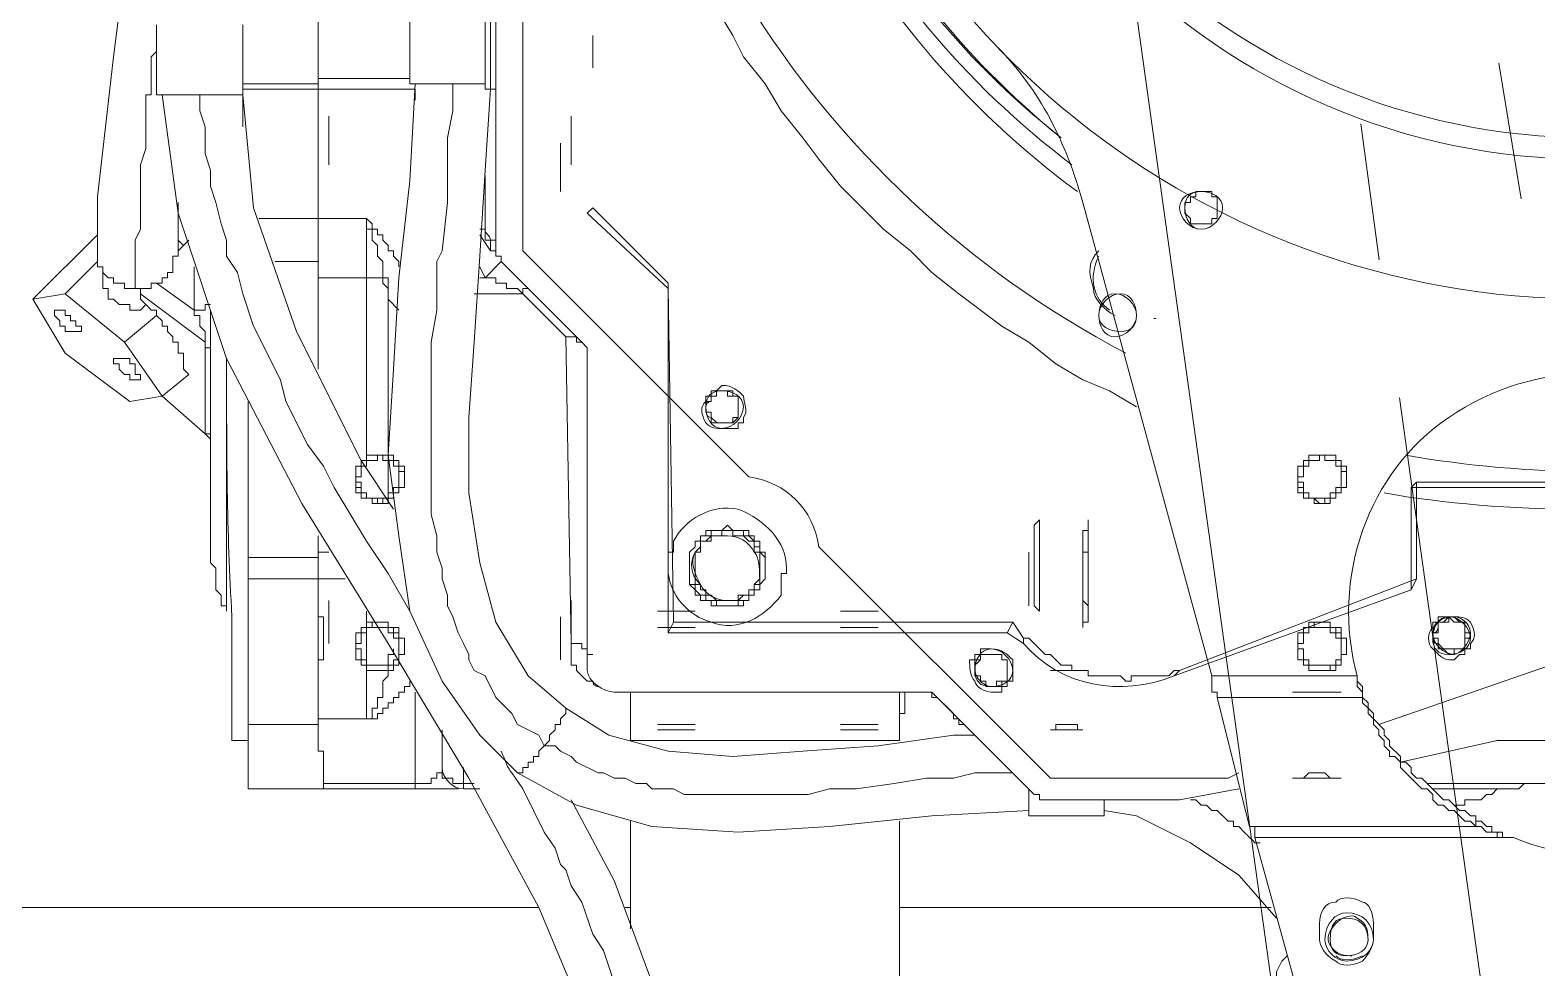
# Model space of a CAD drawing. Header units: millimetres. Extents: x 25083 to 52777, y 24772 to 45779.
# Drawn here: x 49229.5 to 49333.5, y 36065.7 to 36130.4 of the extents above; entities that cross this region are included whole.
import ezdxf

# ---------------------------------------------------------------- set-up
doc = ezdxf.new("R2010")
doc.units = ezdxf.units.MM
doc.layers.add('小车', color=7, linetype='Continuous')

# ---------------------------------------------------------------- blocks, each defined once
blk = doc.blocks.new('zw$D2F4')
at = {"color": 7, "lineweight": 5}
for points in [[(371.73, 334.97), (371.73, 235.07)], [(373.59, 234.7), (373.59, 335.34)], [(415.92, 223.93), (414.07, 225.04), (412.21, 225.79), (410.35, 226.9), (408.49, 228.39), (406.64, 229.5), (403.67, 231.73), (401.81, 233.21), (400.33, 234.7), (398.47, 236.18), (395.5, 239.16), (394.01, 241.01), (392.9, 242.5), (391.41, 244.35), (390.3, 246.21), (388.81, 248.07), (388.07, 249.55), (384.73, 255.12)], [(359.48, 246.21), (359.48, 272.21)], [(350.19, 260.32), (348.71, 259.95), (347.96, 259.21), (347.22, 258.09), (346.48, 256.61), (346.11, 254.01), (345.36, 248.07), (344.25, 238.41), (344.25, 234.33)], [(365.79, 246.21), (365.79, 251.04)], [(370.99, 245.84), (370.99, 251.04)], [(371.36, 245.84), (371.36, 251.04)], [(371.36, 245.84), (371.36, 251.04)], [(348.33, 250.3), (348.33, 248.44), (347.96, 248.07), (347.96, 245.47)], [(348.33, 250.3), (348.33, 245.47)], [(354.28, 250.3), (354.28, 245.47)], [(371.73, 249.55), (371.73, 247.33)], [(371.73, 247.33), (371.73, 249.55)], [(378.41, 249.55), (378.41, 247.7), (378.41, 247.33)], [(378.41, 247.33), (378.41, 249.18), (378.41, 249.55)], [(378.41, 249.18), (378.41, 247.7)], [(378.41, 247.7), (378.41, 249.18)], [(359.48, 246.58), (365.79, 246.58)], [(347.96, 245.47), (347.59, 245.47), (347.59, 241.75), (347.22, 240.64), (347.22, 236.18), (346.85, 235.44), (346.85, 232.1)], [(348.71, 245.47), (348.33, 245.47)], [(348.33, 245.47), (348.71, 245.47)], [(348.71, 245.47), (349.82, 237.3), (353.16, 227.27), (358.36, 217.25), (364.3, 207.59), (369.87, 198.31), (374.7, 189.39), (378.41, 180.48)], [(348.71, 245.47), (349.08, 245.47)], [(349.45, 245.47), (348.71, 245.47)], [(349.08, 245.47), (349.82, 245.47)], [(349.82, 245.47), (351.31, 245.47)], [(351.31, 245.47), (351.31, 244.35), (351.68, 243.24), (351.68, 241.38), (352.05, 240.27), (352.05, 239.16), (352.42, 238.04), (352.79, 236.56), (353.16, 235.44), (353.16, 234.33), (353.91, 233.21), (354.28, 231.73), (355.02, 229.5), (356.88, 225.79), (357.25, 224.3), (358.73, 221.33), (359.85, 219.84), (360.59, 218.36), (362.82, 214.65), (364.3, 212.42), (365.79, 209.82)], [(351.31, 245.47), (354.28, 245.47)], [(353.91, 245.47), (353.53, 245.47)], [(354.28, 246.21), (359.48, 246.21)], [(354.28, 245.84), (359.48, 245.84)], [(355.02, 237.67), (354.28, 245.47)], [(354.28, 245.1), (354.28, 245.47)], [(354.28, 245.47), (354.28, 244.73)], [(359.48, 245.84), (359.48, 246.21)], [(359.48, 245.84), (366.16, 245.84)], [(359.48, 245.84), (359.48, 236.93)], [(359.48, 244.35), (359.48, 245.84)], [(366.16, 246.21), (365.79, 239.53), (365.05, 232.84), (364.67, 226.53), (364.3, 220.59), (365.05, 215.02), (365.79, 209.82), (368.02, 204.99), (370.62, 201.28), (373.22, 198.68)], [(365.79, 246.21), (366.16, 246.21)], [(366.16, 245.1), (366.16, 245.84)], [(368.76, 246.21), (368.76, 244.35), (368.39, 242.5), (368.39, 238.04), (368.02, 234.7), (367.65, 233.96), (367.65, 230.61), (367.27, 228.39), (367.27, 216.5), (367.65, 215.02), (367.65, 213.9), (368.02, 212.79), (368.02, 212.05), (368.39, 210.93), (368.39, 210.19), (368.76, 209.45), (369.13, 208.33), (369.5, 207.59), (369.87, 206.85), (369.87, 206.48), (370.24, 205.73), (370.99, 205.36), (371.73, 203.88), (372.84, 202.76), (373.22, 202.02), (374.7, 201.28), (375.07, 200.53)], [(370.99, 245.84), (371.36, 245.84)], [(370.99, 240.27), (371.36, 245.84)], [(371.36, 245.84), (371.73, 245.84)], [(354.28, 245.1), (354.28, 244.73)], [(354.28, 244.73), (354.28, 243.24)], [(359.48, 242.87), (359.48, 244.35)], [(360.22, 240.64), (360.22, 243.98)], [(360.22, 243.98), (360.22, 240.64)], [(376.93, 240.64), (376.93, 243.24), (376.93, 243.98)], [(376.93, 243.98), (376.93, 241.38), (376.93, 240.64)], [(376.93, 241.01), (376.93, 243.61)], [(376.93, 243.61), (376.93, 241.01)], [(359.48, 241.01), (359.48, 242.87)], [(359.48, 242.13), (359.48, 238.78)], [(359.48, 238.78), (359.48, 242.13)], [(376.19, 242.13), (376.19, 239.53), (376.19, 238.78)], [(376.19, 238.78), (376.19, 241.38), (376.19, 242.13)], [(376.19, 241.75), (376.19, 239.16)], [(376.19, 239.16), (376.19, 241.75)], [(359.48, 239.9), (359.48, 241.01)], [(370.62, 234.33), (370.99, 240.27)], [(359.48, 238.04), (359.48, 239.9)], [(370.99, 236.18), (370.99, 239.9)], [(349.82, 234.33), (349.82, 238.04)], [(359.48, 236.93), (359.48, 238.04)], [(420.38, 238.78), (420.01, 238.78), (420.01, 238.41), (419.64, 238.41), (419.64, 238.04), (419.26, 238.04), (419.26, 237.3), (419.64, 236.93), (419.64, 236.56), (420.38, 236.56)], [(420.38, 236.56), (421.12, 236.56), (421.12, 236.93), (421.49, 236.93), (421.49, 237.3), (421.49, 238.41), (421.12, 238.41), (421.12, 238.78), (420.38, 238.78)], [(349.82, 236.93), (349.82, 237.3)], [(364.67, 216.87), (362.45, 220.22), (357.99, 229.13), (355.02, 237.67)], [(378.04, 237.3), (378.41, 237.67)], [(383.61, 232.1), (378.04, 237.3)], [(378.41, 237.67), (383.61, 232.47)], [(359.48, 236.93), (355.39, 236.93)], [(359.48, 236.93), (362.82, 236.93)], [(359.48, 236.56), (359.48, 236.93)], [(359.48, 235.81), (359.48, 236.56)], [(362.82, 236.93), (363.19, 236.56), (363.19, 236.18), (363.56, 236.18), (363.56, 235.81), (363.93, 235.81), (363.93, 235.44), (364.3, 235.07), (364.3, 234.7), (364.67, 234.7), (364.67, 234.33), (365.05, 233.96), (365.05, 233.58)], [(363.93, 233.58), (363.93, 233.96), (363.56, 234.33), (363.56, 235.07), (363.19, 235.44), (363.19, 236.18), (362.82, 236.18), (362.82, 236.93)], [(362.82, 232.84), (362.82, 235.44), (362.82, 236.93)], [(370.99, 236.18), (370.62, 236.18)], [(371.36, 235.07), (371.36, 235.44), (370.99, 235.44), (370.99, 236.18)], [(344.25, 235.81), (339.79, 231.36)], [(349.82, 235.44), (350.19, 235.07)], [(349.82, 234.7), (350.56, 235.44)], [(371.36, 234.7), (370.62, 235.81)], [(371.73, 235.44), (371.36, 235.44)], [(371.36, 234.7), (371.36, 235.07)], [(372.1, 233.96), (372.1, 234.33), (371.73, 234.33), (371.73, 235.07)], [(342.02, 231.73), (344.25, 233.96)], [(344.25, 234.33), (344.25, 233.58), (344.62, 233.58)], [(359.48, 233.96), (356.5, 233.96)], [(359.48, 233.96), (359.48, 232.84)], [(376.56, 203.13), (373.96, 205.36), (371.73, 209.08), (370.62, 213.16), (369.87, 217.99), (369.87, 223.19), (370.24, 228.39), (370.62, 234.33)], [(371.36, 234.7), (371.73, 234.7)], [(377.67, 228.39), (372.1, 233.96)], [(389.18, 219.1), (373.59, 234.7)], [(344.62, 233.58), (344.62, 233.21), (344.99, 232.84)], [(344.62, 232.84), (344.62, 233.21)], [(344.62, 232.84), (344.62, 232.1), (344.99, 232.1), (344.99, 231.36), (345.36, 231.36), (345.74, 230.99), (346.48, 230.99), (346.48, 230.61), (347.22, 230.61), (347.59, 230.99)], [(344.99, 232.84), (345.36, 232.84), (345.36, 232.47), (346.11, 232.47), (346.11, 232.1), (346.85, 232.1)], [(347.96, 232.1), (347.96, 232.47), (348.71, 232.47), (348.71, 232.84)], [(348.71, 232.84), (349.08, 232.84), (349.08, 233.21), (349.45, 233.21), (349.45, 233.58)], [(350.93, 230.61), (350.93, 233.58)], [(362.82, 232.84), (359.48, 232.84)], [(359.48, 232.84), (359.48, 226.53)], [(362.82, 232.84), (363.93, 232.84)], [(362.82, 232.84), (363.19, 232.84)], [(364.3, 232.84), (363.93, 232.84), (363.93, 233.58)], [(363.93, 232.84), (363.93, 232.47), (364.3, 232.1), (364.3, 231.36)], [(364.3, 231.73), (364.3, 232.84)], [(370.62, 233.58), (370.99, 232.84)], [(370.62, 232.84), (370.99, 232.84)], [(370.99, 232.84), (371.73, 232.84), (371.73, 232.47), (372.47, 232.47), (372.47, 232.1), (373.22, 232.1), (373.59, 231.73)], [(347.22, 232.1), (347.22, 231.73)], [(347.22, 232.1), (347.96, 232.1)], [(347.59, 232.1), (347.22, 232.1)], [(350.93, 230.61), (348.33, 232.47)], [(373.96, 232.1), (373.59, 232.1), (373.59, 231.73)], [(383.61, 232.47), (383.61, 232.1)], [(383.61, 232.1), (383.99, 209.08)], [(383.61, 208.33), (383.61, 232.1)], [(339.79, 231.36), (342.02, 231.73)], [(342.02, 227.64), (339.79, 231.36)], [(346.11, 228.39), (342.02, 231.73)], [(351.68, 228.39), (347.22, 231.73)], [(347.22, 231.36), (347.22, 231.73)], [(350.93, 230.61), (351.68, 230.61), (351.68, 230.99), (352.05, 230.99)], [(364.3, 231.36), (364.3, 231.73)], [(364.3, 231.36), (364.3, 217.25)], [(365.05, 230.61), (364.3, 231.36)], [(373.59, 231.73), (370.24, 231.73)], [(373.59, 231.73), (376.56, 228.76)], [(342.02, 230.61), (341.28, 230.61)], [(341.28, 230.61), (341.28, 230.24), (341.65, 229.87), (341.65, 229.5), (342.02, 229.5), (342.02, 229.13)], [(342.76, 229.13), (343.14, 229.13), (343.14, 229.5), (342.76, 229.5), (342.76, 229.87), (342.39, 229.87), (342.39, 230.24), (342.02, 230.24), (342.02, 230.61)], [(348.33, 230.24), (346.11, 228.39)], [(350.19, 226.53), (350.19, 227.64), (349.82, 227.64), (349.82, 228.39), (349.45, 228.39), (349.45, 228.76), (349.08, 229.13), (349.08, 229.5), (348.71, 229.5), (348.71, 229.87), (348.33, 230.24), (348.33, 230.61), (347.96, 230.61)], [(351.68, 228.39), (351.68, 229.13), (351.31, 229.5), (351.31, 230.24), (350.93, 230.24), (350.93, 230.61)], [(352.05, 228.39), (352.05, 230.61)], [(342.02, 229.13), (342.76, 229.13)], [(376.93, 207.59), (376.56, 228.76)], [(377.3, 228.76), (376.56, 228.76)], [(376.56, 228.76), (377.3, 228.76)], [(377.67, 228.39), (377.3, 228.39), (377.3, 228.76)], [(342.02, 227.64), (346.48, 224.3)], [(346.11, 228.39), (348.71, 224.67)], [(351.68, 222.07), (351.68, 228.39)], [(352.05, 227.64), (352.05, 228.01), (351.68, 228.01), (351.68, 228.39)], [(352.05, 227.64), (352.05, 228.39)], [(378.04, 227.27), (378.04, 228.01), (377.67, 228.39)], [(346.48, 227.27), (345.74, 227.27), (345.36, 227.27)], [(345.36, 227.27), (345.36, 226.9), (345.74, 226.9), (345.74, 226.53), (346.11, 226.16), (346.48, 226.16)], [(347.22, 225.79), (347.22, 226.16), (346.85, 226.16), (346.85, 226.9), (346.48, 226.9), (346.48, 227.27)], [(353.16, 227.27), (353.16, 210.56)], [(378.04, 205.73), (378.04, 227.27)], [(346.48, 226.16), (346.48, 225.79), (347.22, 225.79)], [(350.56, 226.16), (348.71, 224.67)], [(350.56, 226.16), (350.19, 226.53)], [(348.71, 224.67), (346.48, 224.3)], [(351.68, 222.07), (348.71, 224.67)], [(348.71, 224.67), (351.68, 222.07)], [(387.33, 225.41), (386.96, 225.04), (386.58, 225.04), (386.58, 224.67), (386.21, 224.67), (386.21, 224.3)], [(387.33, 225.04), (386.96, 225.04), (386.96, 224.67), (386.58, 224.67), (386.58, 224.3), (386.21, 224.3), (386.21, 223.56), (386.58, 223.56), (386.58, 222.82), (387.33, 222.82)], [(386.96, 224.67), (386.58, 224.67)], [(387.33, 225.04), (386.96, 225.04), (386.96, 224.67)], [(388.44, 223.93), (388.44, 224.67), (387.7, 224.67), (387.7, 225.04), (387.33, 225.04)], [(387.33, 222.82), (388.07, 222.82), (388.07, 223.19), (388.44, 223.19), (388.44, 224.67), (388.07, 224.67), (388.07, 225.04), (387.33, 225.04)], [(354.65, 224.3), (354.65, 215.39)], [(388.44, 223.19), (388.44, 223.93)], [(352.05, 222.07), (352.05, 222.82)], [(387.33, 222.44), (388.44, 222.44), (388.44, 222.82), (388.81, 222.82), (388.81, 223.19)], [(388.07, 222.82), (387.33, 222.82)], [(387.33, 222.82), (388.07, 222.82)], [(388.07, 222.82), (388.44, 223.19)], [(351.68, 222.07), (352.05, 221.7)], [(351.68, 222.07), (352.05, 222.07), (352.05, 221.7)], [(352.05, 221.7), (352.05, 222.07)], [(352.05, 221.33), (352.05, 221.7)], [(353.16, 209.82), (353.16, 210.19), (352.79, 210.19), (352.79, 210.93), (352.42, 211.3), (352.42, 212.79), (352.05, 213.16), (352.05, 221.33)], [(363.56, 220.59), (362.82, 220.59), (362.82, 220.22), (362.45, 220.22), (362.45, 219.84), (362.08, 219.84), (362.08, 218.36), (362.45, 218.36), (362.45, 217.62), (363.56, 217.62), (363.56, 217.25)], [(363.56, 220.59), (362.82, 220.59), (362.82, 220.22), (362.45, 220.22), (362.45, 219.84), (362.08, 219.84), (362.08, 217.99), (362.45, 217.99), (362.45, 217.62), (363.19, 217.62), (363.19, 217.25), (363.56, 217.25)], [(363.56, 217.62), (362.82, 217.62), (362.82, 217.99), (362.45, 217.99), (362.45, 218.36), (362.45, 218.73), (362.08, 218.73), (362.08, 219.1), (362.45, 219.1), (362.45, 219.84), (362.82, 219.84), (362.82, 220.22), (363.56, 220.22), (363.56, 220.59)], [(363.56, 217.25), (363.93, 217.25), (363.93, 217.62), (364.67, 217.62), (364.67, 217.99), (365.05, 217.99), (365.05, 218.36), (365.42, 218.36), (365.42, 219.84), (365.05, 219.84), (365.05, 220.22), (364.67, 220.22), (364.67, 220.59), (363.56, 220.59)], [(363.56, 217.25), (364.3, 217.25), (364.3, 217.62), (364.67, 217.62), (364.67, 217.99), (365.05, 217.99), (365.05, 218.36), (365.42, 218.36), (365.42, 219.47), (365.05, 219.47), (365.05, 220.22), (364.67, 220.22), (364.67, 220.59), (363.56, 220.59)], [(363.56, 220.59), (363.93, 220.59), (363.93, 220.22), (364.67, 220.22), (364.67, 219.84), (365.05, 219.84), (365.05, 219.47), (365.05, 218.36), (364.67, 218.36), (364.67, 217.99), (364.3, 217.99), (364.3, 217.62), (363.56, 217.62)], [(428.55, 220.59), (427.81, 220.59), (427.81, 220.22), (427.43, 220.22), (427.43, 219.84), (427.06, 219.84), (427.06, 218.36), (427.43, 218.36), (427.43, 217.62), (428.18, 217.62), (428.55, 217.25)], [(428.55, 220.59), (427.81, 220.59), (427.81, 220.22), (427.43, 220.22), (427.43, 219.84), (427.06, 219.84), (427.06, 217.99), (427.43, 217.99), (427.43, 217.62), (428.18, 217.62), (428.18, 217.25), (428.55, 217.25)], [(428.55, 217.62), (427.81, 217.62), (427.81, 217.99), (427.43, 217.99), (427.43, 218.36), (427.43, 218.73), (427.06, 218.73), (427.06, 219.1), (427.43, 219.1), (427.43, 219.84), (427.81, 219.84), (427.81, 220.22), (428.55, 220.22), (428.55, 220.59)], [(428.55, 217.25), (428.92, 217.25), (428.92, 217.62), (429.66, 217.62), (429.66, 217.99), (430.03, 217.99), (430.03, 218.36), (430.41, 218.36), (430.41, 219.84), (430.03, 219.84), (430.03, 220.22), (429.66, 220.22), (429.66, 220.59), (428.55, 220.59)], [(428.55, 217.25), (429.29, 217.25), (429.29, 217.62), (429.66, 217.62), (429.66, 217.99), (430.03, 217.99), (430.03, 218.36), (430.41, 218.36), (430.41, 219.47), (430.03, 219.47), (430.03, 220.22), (429.66, 220.22), (429.66, 220.59), (428.55, 220.59)], [(428.55, 220.59), (428.92, 220.59), (428.92, 220.22), (429.66, 220.22), (429.66, 219.84), (430.03, 219.84), (430.03, 219.47), (430.03, 218.36), (429.66, 218.36), (429.66, 217.99), (429.29, 217.99), (429.29, 217.62), (428.55, 217.62)], [(435.23, 218.73), (434.86, 218.36)], [(514.33, 218.36), (434.86, 218.36)], [(434.86, 218.36), (434.86, 211.3)], [(435.23, 218.73), (514.33, 218.73)], [(435.23, 212.05), (435.23, 218.73)], [(354.65, 215.39), (354.65, 213.53)], [(387.7, 210.19), (386.96, 210.19), (386.96, 210.56), (386.21, 210.56), (386.21, 210.93), (385.84, 210.93), (385.47, 211.3), (385.47, 211.67), (385.1, 211.67), (385.1, 213.9), (385.47, 214.27), (385.47, 214.65), (385.84, 214.65), (385.84, 215.02), (386.21, 215.02), (386.21, 215.39), (387.33, 215.39), (387.7, 215.76)], [(387.7, 210.19), (386.58, 210.19), (386.58, 210.56), (385.84, 210.56), (385.84, 210.93), (385.47, 210.93), (385.47, 211.3), (385.1, 211.67), (385.1, 213.9), (385.47, 214.27), (385.47, 214.65), (385.84, 214.65), (385.84, 215.02), (386.58, 215.02), (386.58, 215.39), (387.7, 215.39)], [(387.7, 215.39), (387.33, 215.39), (387.33, 215.02), (386.58, 215.02), (386.21, 214.65), (385.84, 214.65), (385.84, 214.27), (385.47, 213.9), (385.47, 211.67), (385.84, 211.67), (385.84, 211.3), (386.21, 211.3), (386.21, 210.93), (386.58, 210.93), (386.96, 210.56), (387.7, 210.56)], [(387.7, 215.76), (388.07, 215.39), (389.18, 215.39), (389.18, 215.02), (389.56, 215.02), (389.56, 214.65), (389.93, 214.65), (389.93, 214.27), (389.93, 213.9), (390.3, 213.9), (390.3, 212.05), (389.93, 211.67), (389.93, 211.3), (389.56, 211.3), (389.56, 210.93), (389.18, 210.93), (389.18, 210.56), (388.44, 210.56), (388.44, 210.19), (387.7, 210.19)], [(387.7, 215.39), (388.81, 215.39), (388.81, 215.02), (389.18, 215.02), (389.56, 214.65), (389.56, 214.27), (389.93, 214.27), (389.93, 213.9), (390.3, 213.53), (390.3, 212.05), (389.93, 211.67), (389.93, 211.3), (389.56, 211.3), (389.56, 210.93), (389.18, 210.93), (389.18, 210.56), (388.81, 210.56), (388.81, 210.19), (387.7, 210.19)], [(387.7, 210.56), (388.44, 210.56), (388.44, 210.93), (389.18, 210.93), (389.18, 211.3), (389.56, 211.3), (389.56, 211.67), (389.93, 212.05), (389.93, 213.9), (389.56, 213.9), (389.56, 214.65), (389.18, 214.65), (388.81, 215.02), (388.07, 215.02), (388.07, 215.39), (387.7, 215.39)], [(409.24, 216.13), (408.87, 215.76), (408.87, 210.19), (409.24, 209.82)], [(408.87, 210.19), (408.87, 215.76)], [(408.87, 215.76), (408.87, 210.19)], [(409.24, 209.82), (409.24, 216.13)], [(412.21, 210.93), (412.21, 215.39), (412.58, 215.39), (412.58, 213.53)], [(412.21, 210.93), (412.21, 215.39), (412.21, 213.53)], [(412.58, 209.82), (412.58, 216.13)], [(412.58, 210.19), (412.58, 215.76)], [(412.58, 215.76), (412.58, 209.82)], [(412.58, 215.76), (412.58, 209.82)], [(359.48, 215.02), (359.48, 213.9)], [(383.99, 214.65), (383.99, 213.9), (383.61, 213.9), (383.61, 212.79)], [(387.7, 215.02), (386.58, 215.02), (386.58, 214.65), (385.84, 214.65), (385.84, 214.27), (385.84, 213.9), (385.47, 213.9)], [(409.98, 198.31), (394.01, 214.27)], [(408.87, 213.53), (408.87, 214.27), (408.87, 213.9), (408.87, 210.93)], [(412.58, 211.3), (412.58, 214.65)], [(412.58, 214.65), (412.58, 211.3)], [(354.65, 213.53), (359.48, 213.53)], [(354.65, 213.53), (354.65, 212.05)], [(359.48, 213.9), (360.22, 213.9)], [(408.49, 213.16), (408.49, 213.9), (408.49, 213.53), (408.49, 210.93)], [(408.49, 210.93), (408.49, 210.19), (408.49, 210.56), (408.49, 213.16)], [(408.87, 210.93), (408.87, 210.19), (408.87, 210.56), (408.87, 213.53)], [(412.58, 212.79), (412.58, 213.9), (412.21, 213.9), (412.21, 211.3)], [(412.21, 213.53), (412.21, 213.16)], [(412.58, 213.16), (412.58, 209.08), (412.21, 209.08), (412.21, 210.93)], [(412.21, 213.16), (412.21, 208.7), (412.21, 210.93)], [(412.58, 213.53), (412.58, 213.16)], [(354.65, 212.05), (359.48, 212.05)], [(354.65, 212.05), (354.65, 202.02)], [(359.48, 212.05), (361.33, 212.05)], [(359.48, 212.05), (359.48, 202.39)], [(391.41, 210.93), (391.41, 212.42), (391.78, 212.42), (391.78, 212.79)], [(412.21, 211.3), (412.21, 210.56), (412.58, 210.19), (412.58, 212.79)], [(418.89, 205.73), (435.23, 212.05)], [(435.23, 212.05), (434.86, 211.3)], [(389.93, 211.67), (389.56, 211.67), (389.56, 211.3), (389.18, 211.3), (389.18, 210.93), (388.44, 210.93), (388.44, 210.56), (387.7, 210.56)], [(387.7, 210.56), (388.44, 210.56), (388.81, 210.93), (389.18, 210.93), (389.18, 211.3), (389.56, 211.3), (389.56, 211.67), (389.93, 211.67)], [(434.86, 211.3), (418.52, 205.36)], [(353.16, 210.56), (353.16, 209.82)], [(360.22, 207.59), (360.22, 210.56)], [(360.22, 210.56), (360.22, 207.59)], [(376.93, 207.59), (376.93, 210.56)], [(376.93, 210.56), (376.93, 207.59)], [(376.93, 207.59), (376.93, 210.19)], [(376.93, 210.19), (376.93, 207.59)], [(353.53, 209.45), (353.53, 209.08)], [(353.53, 209.08), (353.53, 200.91)], [(359.48, 209.45), (359.48, 206.48), (359.85, 206.48)], [(359.85, 206.48), (359.85, 209.45), (359.48, 209.45)], [(363.56, 209.08), (362.82, 209.08), (362.82, 208.7), (362.45, 208.7), (362.45, 208.33), (362.08, 208.33), (362.08, 206.48), (362.45, 206.48), (362.45, 206.1), (362.82, 206.1), (362.82, 205.73), (363.56, 205.73)], [(363.56, 209.08), (363.19, 209.08), (363.19, 208.7), (362.45, 208.7), (362.45, 208.33), (362.08, 208.33), (362.08, 206.48), (362.45, 206.48), (362.45, 206.1), (362.82, 206.1), (362.82, 205.73), (363.56, 205.73)], [(363.56, 205.73), (364.3, 205.73), (364.3, 206.1), (365.05, 206.1), (365.05, 206.48), (365.05, 206.85), (365.42, 206.85), (365.42, 207.96), (365.05, 207.96), (365.05, 208.7), (364.3, 208.7), (364.3, 209.08), (363.56, 209.08)], [(363.56, 205.73), (364.67, 205.73), (364.67, 206.1), (365.05, 206.1), (365.05, 206.48), (365.05, 206.85), (365.42, 206.85), (365.42, 207.96), (365.05, 207.96), (365.05, 208.33), (364.67, 208.33), (364.67, 208.7), (364.3, 208.7), (364.3, 209.08), (363.56, 209.08)], [(376.19, 209.45), (376.19, 206.48)], [(376.19, 206.48), (376.19, 209.45)], [(376.19, 209.08), (376.19, 206.85)], [(376.19, 206.85), (376.19, 209.08)], [(385.47, 209.82), (382.87, 209.82)], [(382.87, 209.82), (385.47, 209.82)], [(382.87, 209.82), (383.99, 209.82), (385.1, 209.82)], [(385.1, 209.82), (384.36, 209.82), (383.99, 209.82), (382.87, 209.82)], [(385.47, 209.82), (382.87, 209.82)], [(382.87, 209.82), (385.47, 209.82)], [(382.87, 209.82), (383.99, 209.82), (385.1, 209.82)], [(385.1, 209.82), (384.36, 209.82), (382.87, 209.82)], [(383.99, 209.08), (383.61, 208.33)], [(383.99, 209.08), (407.38, 209.08)], [(398.1, 209.82), (395.5, 209.82)], [(395.5, 209.82), (398.1, 209.82)], [(398.1, 209.82), (395.5, 209.82)], [(395.5, 209.82), (398.1, 209.82)], [(395.5, 209.82), (396.61, 209.82), (397.73, 209.82)], [(397.73, 209.82), (396.98, 209.82), (395.5, 209.82)], [(395.87, 209.82), (396.61, 209.82), (398.1, 209.82)], [(398.1, 209.82), (396.98, 209.82), (395.87, 209.82)], [(407.38, 209.08), (407.01, 208.33)], [(407.38, 209.08), (408.12, 207.96)], [(428.55, 209.08), (427.81, 209.08), (427.81, 208.7), (427.43, 208.7), (427.43, 208.33), (427.06, 208.33), (427.06, 206.48), (427.43, 206.48), (427.43, 206.1), (427.81, 206.1), (427.81, 205.73), (428.55, 205.73)], [(428.55, 209.08), (428.18, 209.08), (428.18, 208.7), (427.43, 208.7), (427.43, 208.33), (427.06, 208.33), (427.06, 206.48), (427.43, 206.48), (427.43, 206.1), (427.81, 206.1), (427.81, 205.73), (428.55, 205.73)], [(428.55, 205.73), (429.29, 205.73), (429.29, 206.1), (430.03, 206.1), (430.03, 206.48), (430.03, 206.85), (430.41, 206.85), (430.41, 207.96), (430.03, 207.96), (430.03, 208.7), (429.29, 208.7), (429.29, 209.08), (428.55, 209.08)], [(428.55, 205.73), (429.66, 205.73), (429.66, 206.1), (430.03, 206.1), (430.03, 206.48), (430.03, 206.85), (430.41, 206.85), (430.41, 207.96), (430.03, 207.96), (430.03, 208.33), (429.66, 208.33), (429.66, 208.7), (429.29, 208.7), (429.29, 209.08), (428.55, 209.08)], [(453.06, 209.08), (432.63, 202.02)], [(437.46, 209.45), (436.72, 209.45), (436.72, 209.08), (436.35, 209.08), (436.35, 208.7)], [(437.83, 209.45), (437.46, 209.45), (437.09, 209.08), (436.72, 209.08), (436.72, 208.7), (436.72, 208.33), (436.35, 208.33), (436.35, 207.96), (436.72, 207.96), (436.72, 207.22), (437.83, 207.22)], [(437.09, 209.08), (436.72, 209.08), (436.72, 208.7)], [(437.46, 209.45), (437.46, 209.08), (437.09, 209.08)], [(438.57, 208.33), (438.57, 209.08), (437.83, 209.08), (437.46, 209.45)], [(437.83, 207.22), (438.57, 207.22), (438.57, 207.59), (438.57, 207.96), (438.95, 207.96), (438.95, 208.33), (438.57, 208.33), (438.57, 209.08), (438.2, 209.08), (437.83, 209.45)], [(363.56, 206.1), (362.82, 206.1), (362.82, 206.48), (362.45, 206.48), (362.45, 206.85), (362.45, 207.22), (362.08, 207.22), (362.08, 207.59), (362.45, 207.59), (362.45, 208.33), (362.82, 208.33), (362.82, 208.7), (363.56, 208.7)], [(363.56, 208.7), (364.3, 208.7), (364.3, 208.33), (364.67, 208.33), (364.67, 207.96), (365.05, 207.96), (365.05, 206.48), (364.67, 206.48), (364.67, 206.1), (363.56, 206.1)], [(382.87, 208.7), (383.61, 208.7), (385.47, 208.7)], [(385.47, 208.7), (384.73, 208.7), (384.36, 208.7), (382.87, 208.7)], [(382.87, 208.7), (385.47, 208.7)], [(385.47, 208.7), (382.87, 208.7)], [(382.87, 208.7), (383.61, 208.7), (383.99, 208.7), (385.47, 208.7)], [(385.47, 208.7), (384.73, 208.7), (384.36, 208.7), (382.87, 208.7)], [(382.87, 208.7), (385.47, 208.7)], [(385.47, 208.7), (382.87, 208.7)], [(407.01, 208.33), (383.61, 208.33)], [(395.5, 208.7), (396.24, 208.7), (398.1, 208.7)], [(398.1, 208.7), (397.35, 208.7), (396.98, 208.7), (395.5, 208.7)], [(395.5, 208.7), (398.1, 208.7)], [(398.1, 208.7), (395.5, 208.7)], [(395.5, 208.7), (396.24, 208.7), (396.61, 208.7), (398.1, 208.7)], [(398.1, 208.7), (397.35, 208.7), (395.5, 208.7)], [(395.5, 208.7), (398.1, 208.7)], [(398.1, 208.7), (395.5, 208.7)], [(408.12, 207.59), (407.01, 208.33)], [(408.12, 207.59), (408.12, 207.96)], [(408.12, 207.96), (408.49, 207.96), (409.61, 206.85), (409.98, 206.85), (410.72, 206.1), (411.47, 206.1), (411.47, 205.73), (412.58, 205.73), (412.58, 205.36), (414.81, 205.36), (415.18, 204.99), (415.55, 204.99), (415.55, 205.36), (418.15, 205.36), (418.52, 205.73), (418.89, 205.73)], [(428.55, 206.1), (427.81, 206.1), (427.81, 206.48), (427.43, 206.48), (427.43, 206.85), (427.43, 207.22), (427.06, 207.22), (427.06, 207.59), (427.43, 207.59), (427.43, 208.33), (427.81, 208.33), (427.81, 208.7), (428.55, 208.7)], [(428.55, 208.7), (429.29, 208.7), (429.29, 208.33), (429.66, 208.33), (429.66, 207.96), (430.03, 207.96), (430.03, 206.48), (429.66, 206.48), (429.66, 206.1), (428.55, 206.1)], [(438.57, 207.59), (438.57, 208.33)], [(364.67, 207.22), (364.67, 206.85), (364.3, 206.85), (364.3, 206.1)], [(376.93, 207.59), (377.67, 207.59), (377.67, 207.22), (378.04, 207.22), (378.04, 206.85), (378.41, 206.85)], [(376.93, 207.59), (376.93, 206.1), (377.3, 206.1), (377.3, 205.73), (377.67, 205.36)], [(405.9, 207.22), (405.15, 207.22), (405.15, 206.85), (404.78, 206.85), (404.78, 206.48), (404.41, 206.48)], [(405.9, 206.85), (405.15, 206.85), (405.15, 206.48), (404.78, 206.48), (404.78, 205.36), (405.15, 205.36), (405.15, 204.99), (405.52, 204.99), (405.52, 204.62), (405.9, 204.62)], [(405.52, 206.85), (405.15, 206.85), (405.15, 206.48)], [(405.9, 206.85), (405.52, 206.85)], [(407.01, 206.1), (407.01, 206.48), (406.64, 206.48), (406.64, 206.85), (406.27, 206.85), (405.9, 206.85)], [(405.9, 204.62), (406.27, 204.62), (406.27, 204.99), (407.01, 204.99), (407.01, 205.36), (407.01, 206.48), (406.64, 206.48), (406.64, 206.85), (405.9, 206.85)], [(437.46, 206.48), (437.83, 206.48), (438.2, 206.85), (438.57, 206.85), (438.57, 207.22), (438.95, 207.22), (438.95, 207.59)], [(437.46, 206.85), (437.83, 206.85), (437.83, 207.22), (438.2, 207.22)], [(438.2, 207.22), (437.83, 207.22)], [(438.2, 207.22), (438.57, 207.22), (438.57, 207.59)], [(362.82, 202.39), (363.19, 202.39), (363.19, 203.13), (363.56, 203.13), (363.56, 203.88), (363.93, 203.88), (363.93, 204.62), (363.93, 204.99), (364.3, 205.36), (364.3, 206.1)], [(407.01, 205.36), (407.01, 206.1)], [(365.79, 204.99), (365.79, 204.62), (365.42, 204.62), (365.42, 204.25), (365.05, 204.25), (365.05, 203.88), (364.67, 203.88), (364.67, 203.5), (364.3, 203.5), (364.3, 203.13), (363.93, 203.13), (363.93, 202.76), (363.56, 202.76), (363.56, 202.39), (362.82, 202.39)], [(377.67, 205.36), (378.04, 204.99), (378.41, 204.99)], [(406.64, 204.99), (406.27, 204.99), (406.27, 204.62), (405.9, 204.62)], [(405.9, 204.25), (406.64, 204.25), (406.64, 204.62), (407.01, 204.62), (407.01, 204.99), (407.38, 204.99)], [(406.64, 204.62), (406.64, 204.99), (407.01, 204.99), (407.01, 205.36)], [(409.98, 205.73), (411.09, 205.73), (412.21, 205.73)], [(412.21, 205.73), (411.09, 205.73), (409.98, 205.73)], [(410.35, 205.73), (411.84, 205.73)], [(411.84, 205.73), (410.35, 205.73)], [(418.89, 205.73), (418.52, 205.36)], [(431.15, 205.36), (431.15, 204.99), (431.52, 204.62), (431.52, 204.25)], [(401.44, 204.25), (379.9, 204.25)], [(381.01, 204.25), (381.01, 200.91)], [(399.58, 200.91), (399.58, 204.25)], [(399.95, 202.76), (399.95, 204.25)], [(402.55, 203.5), (402.18, 203.88), (401.81, 203.88), (401.81, 204.25), (401.44, 204.25)], [(401.81, 204.25), (403.3, 202.76)], [(405.9, 204.62), (406.64, 204.62)], [(426.69, 204.25), (427.81, 204.25), (428.18, 204.25), (430.03, 204.25)], [(430.03, 204.25), (428.92, 204.25), (426.69, 204.25)], [(427.06, 204.25), (429.66, 204.25)], [(429.66, 204.25), (427.06, 204.25)], [(431.52, 203.88), (431.52, 204.25)], [(431.52, 204.25), (431.52, 203.88), (431.89, 203.5), (431.89, 203.13), (432.26, 202.76), (432.26, 202.39), (433, 201.65), (433, 201.28), (433.38, 200.91), (433.38, 200.53), (434.12, 199.79), (434.12, 199.42), (434.49, 199.42), (434.86, 199.05), (434.86, 198.68), (435.23, 198.31), (435.6, 198.31), (437.09, 196.82), (437.46, 196.82), (438.2, 196.08), (438.57, 196.08), (438.95, 195.71), (439.32, 195.71)], [(376.56, 203.13), (376.56, 202.76), (376.19, 202.39), (376.19, 202.02), (375.82, 202.02), (375.82, 201.65), (375.44, 201.28), (375.44, 200.91), (375.07, 200.53)], [(404.78, 201.28), (403.3, 201.28), (398.1, 200.53), (392.9, 200.16), (388.07, 199.79), (383.61, 200.16), (379.53, 201.28), (376.56, 203.13)], [(399.58, 202.76), (399.95, 202.76)], [(408.87, 197.19), (402.55, 203.5)], [(403.3, 202.76), (403.3, 202.39), (403.67, 202.39), (403.67, 202.02), (404.04, 202.02)], [(354.65, 202.02), (359.48, 202.02)], [(359.48, 202.39), (362.82, 202.39)], [(359.48, 202.39), (359.48, 202.02)], [(359.48, 202.02), (359.48, 200.91)], [(359.48, 201.28), (359.48, 202.02)], [(368.02, 201.65), (368.02, 199.05)], [(382.87, 202.02), (385.47, 202.02)], [(385.47, 202.02), (382.87, 202.02)], [(382.87, 202.02), (385.47, 202.02)], [(385.47, 202.02), (382.87, 202.02)], [(382.87, 201.65), (385.47, 201.65)], [(385.47, 201.65), (382.87, 201.65)], [(385.1, 201.65), (383.99, 201.65), (382.87, 201.65)], [(382.87, 201.65), (383.99, 201.65), (385.1, 201.65)], [(382.87, 201.65), (385.47, 201.65)], [(385.47, 201.65), (382.87, 201.65)], [(385.1, 201.65), (384.36, 201.65), (383.99, 201.65), (382.87, 201.65)], [(382.87, 201.65), (383.99, 201.65), (384.36, 201.65), (385.1, 201.65)], [(395.5, 202.02), (398.1, 202.02)], [(398.1, 202.02), (395.5, 202.02)], [(395.5, 202.02), (398.1, 202.02)], [(398.1, 202.02), (395.5, 202.02)], [(395.5, 201.65), (398.1, 201.65)], [(398.1, 201.65), (395.5, 201.65)], [(395.5, 201.65), (398.1, 201.65)], [(398.1, 201.65), (395.5, 201.65)], [(397.73, 201.65), (396.98, 201.65), (396.61, 201.65), (395.5, 201.65)], [(395.5, 201.65), (396.61, 201.65), (396.98, 201.65), (397.73, 201.65)], [(398.1, 201.65), (396.98, 201.65), (396.61, 201.65), (395.87, 201.65)], [(395.87, 201.65), (396.61, 201.65), (396.98, 201.65), (398.1, 201.65)], [(412.21, 201.65), (411.84, 201.65), (411.84, 202.02), (410.35, 202.02), (410.35, 201.65), (409.98, 201.65)], [(409.98, 201.65), (412.21, 201.65)], [(354.65, 200.91), (353.53, 200.91)], [(359.48, 200.53), (359.48, 201.28)], [(359.48, 200.91), (359.48, 200.53)], [(399.58, 200.91), (381.01, 200.91)], [(440.8, 200.91), (434.12, 199.42)], [(444.52, 200.91), (440.8, 200.91)], [(359.48, 200.53), (359.48, 200.16), (359.85, 200.16), (359.85, 198.68)], [(359.85, 199.79), (359.85, 200.16), (359.48, 200.16), (359.48, 200.53)], [(359.85, 199.05), (359.85, 199.79)], [(375.07, 200.53), (374.7, 200.16), (374.7, 199.79), (374.33, 199.79), (374.33, 199.42), (373.96, 199.42), (373.96, 199.05), (373.59, 199.05), (373.59, 198.68), (373.22, 198.68)], [(407.38, 198.68), (404.78, 198.68), (403.3, 198.31), (401.44, 198.31), (399.21, 197.93), (396.61, 197.56), (394.75, 197.56), (393.27, 197.19), (384.73, 197.19), (383.99, 197.56), (382.5, 197.56), (382.13, 197.93), (381.39, 197.93), (380.64, 198.31), (379.9, 198.31), (379.16, 198.68), (378.79, 198.68), (377.3, 199.42), (376.93, 199.79), (376.19, 200.16), (375.82, 200.53), (375.07, 200.53)], [(359.85, 198.31), (359.85, 199.05)], [(359.85, 198.68), (359.85, 197.93)], [(367.65, 198.68), (367.65, 198.31), (367.27, 198.31)], [(368.02, 199.05), (368.02, 198.68), (367.65, 198.68)], [(368.02, 199.05), (368.02, 198.31), (368.76, 198.31), (368.76, 197.93), (369.5, 197.93)], [(369.5, 199.05), (369.5, 197.93)], [(372.84, 198.68), (373.59, 197.56), (375.07, 194.59), (375.82, 193.48), (376.19, 192.36), (376.56, 191.99), (376.93, 190.88), (377.67, 189.76), (378.41, 187.54), (379.16, 186.42), (380.27, 183.08), (380.64, 182.34), (380.64, 181.22), (381.39, 179), (381.39, 178.25), (381.76, 177.14), (381.76, 176.4), (382.13, 175.28), (382.13, 173.42), (382.5, 172.68)], [(373.22, 198.68), (377.3, 196.45), (382.5, 194.96), (388.44, 194.59), (394.75, 194.96), (401.81, 195.71), (408.49, 196.08)], [(422.98, 198.68), (422.24, 198.31)], [(430.03, 198.31), (429.29, 198.31), (428.92, 198.68), (427.81, 198.68), (427.43, 198.31), (426.69, 198.31)], [(359.85, 197.56), (354.65, 197.56)], [(359.85, 197.56), (354.65, 197.56)], [(359.85, 197.93), (366.16, 197.93)], [(359.85, 197.56), (359.85, 197.93)], [(359.85, 197.93), (359.85, 197.56)], [(366.16, 197.56), (359.85, 197.56)], [(367.27, 198.31), (367.27, 197.93), (366.16, 197.93)], [(366.16, 197.56), (366.16, 197.93)], [(366.16, 197.56), (366.53, 197.56)], [(366.53, 197.56), (367.27, 197.56)], [(367.27, 197.56), (368.39, 197.56)], [(368.39, 197.56), (369.13, 197.56)], [(369.5, 197.93), (370.24, 197.93)], [(369.5, 197.93), (369.5, 197.56)], [(370.62, 197.56), (369.5, 197.56)], [(422.24, 198.31), (409.98, 198.31)], [(422.98, 197.56), (418.89, 196.82)], [(426.69, 198.31), (430.03, 198.31)], [(435.98, 197.93), (444.15, 197.93)], [(436.35, 197.56), (441.17, 197.56)], [(441.55, 197.56), (436.35, 197.56)], [(444.52, 197.93), (442.66, 197.93), (442.29, 197.56), (440.8, 197.56), (440.43, 197.19), (440.06, 197.19), (439.69, 196.82), (438.57, 196.82), (438.57, 196.45), (437.83, 196.45)], [(385.1, 172.68), (383.61, 181.22), (379.9, 191.25), (376.93, 196.82)], [(408.49, 196.82), (408.49, 196.08)], [(409.98, 196.82), (409.24, 196.82), (409.24, 197.19), (408.87, 197.19)], [(418.89, 196.82), (409.98, 196.82)], [(423.35, 194.59), (422.98, 194.96), (422.61, 194.96), (422.61, 195.33), (422.24, 195.33), (421.49, 196.08), (421.12, 196.08), (420.75, 196.45), (420.38, 196.45), (420.01, 196.82), (419.64, 196.82)], [(408.49, 196.08), (408.49, 195.71)], [(408.49, 195.71), (413.69, 195.71)], [(413.69, 196.08), (415.92, 195.71), (419.64, 193.85), (422.98, 191.62), (425.58, 188.65)], [(413.69, 196.08), (413.69, 195.71)], [(413.69, 195.71), (413.69, 196.08)], [(439.32, 194.96), (439.32, 195.71)], [(439.32, 195.71), (439.32, 195.33), (439.69, 195.33), (440.06, 194.96), (440.43, 194.96), (440.43, 194.59), (441.17, 194.59), (441.17, 194.22), (441.92, 194.22)], [(381.01, 195.33), (381.01, 187.91)], [(399.58, 195.33), (399.58, 179.37)], [(374.7, 189.39), (319.74, 189.39)], [(381.01, 189.39), (380.64, 189.39)], [(425.21, 189.39), (399.58, 189.39)], [(426.32, 186.05), (425.95, 185.68), (425.58, 184.94), (425.58, 184.57), (425.21, 183.82), (424.83, 183.45), (424.46, 182.71), (424.09, 182.34), (424.09, 181.59), (423.72, 181.22), (423.35, 180.48), (422.98, 180.11), (422.98, 179.37), (422.61, 179), (422.24, 178.25), (422.24, 177.51), (421.86, 177.14), (421.86, 176.4), (421.49, 175.65), (421.49, 175.28), (421.12, 174.54), (421.12, 173.42), (420.75, 173.05)]]:
    blk.add_lwpolyline(points, dxfattribs=at)
at = {"color": 7, "lineweight": 0}
for points in [[(421.12, 205.36), (412.21, 238.04)], [(421.12, 205.36), (431.15, 205.36)], [(421.12, 205.36), (421.12, 204.25), (421.49, 204.25), (421.49, 203.88)], [(431.15, 205.36), (431.15, 204.62), (431.52, 204.25), (431.52, 203.88)], [(421.49, 203.88), (431.52, 203.88)], [(421.49, 203.88), (423.72, 194.96)], [(431.52, 203.88), (431.52, 203.5), (431.89, 203.13), (431.89, 202.76), (432.26, 202.39), (432.26, 202.02), (432.63, 201.65), (432.63, 201.28), (433, 200.91), (433, 200.53), (433.38, 200.16), (433.38, 199.79), (433.75, 199.79), (434.12, 199.42), (434.12, 199.05), (435.6, 197.56), (435.98, 197.56), (436.35, 197.19), (436.35, 196.82), (436.72, 196.45), (437.09, 196.45), (437.46, 196.08), (437.83, 196.08), (438.57, 195.33), (438.95, 195.33), (439.32, 194.96)], [(423.72, 194.96), (439.32, 194.96)], [(423.72, 194.96), (424.09, 194.96), (424.09, 194.22)], [(439.32, 194.96), (439.69, 194.96), (440.06, 194.59), (440.8, 194.59), (440.8, 194.22), (441.92, 194.22)], [(424.09, 194.22), (441.92, 194.22)], [(424.09, 194.22), (427.06, 183.45)], [(428.55, 188.28), (428.55, 187.16)], [(432.26, 187.16), (432.26, 188.28)]]:
    blk.add_lwpolyline(points, dxfattribs=at)
at = {"color": 7, "lineweight": 5}
for points in [[(447.12, 334.59), (421.49, 334.59), (400.7, 313.8), (400.7, 287.8), (400.7, 262.18), (421.49, 241.01), (447.12, 241.01), (473.11, 241.01), (493.91, 262.18), (493.91, 287.8), (493.91, 313.8), (473.11, 334.59), (447.12, 334.59)], [(447.12, 333.48), (422.24, 333.48), (401.81, 313.06), (401.81, 287.8), (401.81, 262.92), (422.24, 242.5), (447.12, 242.5), (472.37, 242.5), (492.79, 262.92), (492.79, 287.8), (492.79, 313.06), (472.37, 333.48), (447.12, 333.48)], [(420.38, 238.78), (419.64, 238.78), (418.89, 238.41), (418.89, 237.67), (418.89, 236.93), (419.64, 236.18), (420.38, 236.18), (421.12, 236.18), (421.86, 236.93), (421.86, 237.67), (421.86, 238.41), (421.12, 238.78), (420.38, 238.78)], [(420.38, 238.78), (419.64, 238.78), (419.26, 238.41), (419.26, 237.67), (419.26, 236.93), (419.64, 236.18), (420.38, 236.18), (421.12, 236.18), (421.86, 236.93), (421.86, 237.67), (421.86, 238.41), (421.12, 238.78), (420.38, 238.78)], [(414.44, 231.73), (413.69, 231.73), (413.32, 230.99), (413.32, 230.24), (413.32, 229.5), (413.69, 228.76), (414.44, 228.76), (415.18, 228.76), (415.92, 229.5), (415.92, 230.24), (415.92, 230.99), (415.18, 231.73), (414.44, 231.73)], [(414.81, 231.73), (414.07, 231.73), (413.32, 230.99), (413.32, 230.24), (413.32, 229.5), (414.07, 229.13), (414.81, 229.13), (415.55, 229.13), (415.92, 229.5), (415.92, 230.24), (415.92, 230.99), (415.55, 231.73), (414.81, 231.73)], [(387.33, 225.04), (386.58, 225.04), (386.21, 224.67), (386.21, 223.93), (386.21, 223.19), (386.58, 222.44), (387.33, 222.44), (388.07, 222.44), (388.81, 223.19), (388.81, 223.93), (388.81, 224.67), (388.07, 225.04), (387.33, 225.04)], [(387.33, 225.04), (386.58, 225.04), (386.21, 224.67), (386.21, 223.93), (386.21, 223.19), (386.58, 222.44), (387.33, 222.44), (388.07, 222.44), (388.81, 223.19), (388.81, 223.93), (388.81, 224.67), (388.07, 225.04), (387.33, 225.04)], [(437.83, 209.45), (437.09, 209.45), (436.35, 209.08), (436.35, 208.33), (436.35, 207.59), (437.09, 206.85), (437.83, 206.85), (438.2, 206.85), (438.95, 207.59), (438.95, 208.33), (438.95, 209.08), (438.2, 209.45), (437.83, 209.45)], [(437.46, 209.45), (436.72, 209.45), (436.35, 208.7), (436.35, 207.96), (436.35, 207.22), (436.72, 206.85), (437.46, 206.85), (438.2, 206.85), (438.95, 207.22), (438.95, 207.96), (438.95, 208.7), (438.2, 209.45), (437.46, 209.45)], [(405.9, 207.22), (405.15, 207.22), (404.78, 206.48), (404.78, 205.73), (404.78, 204.99), (405.15, 204.62), (405.9, 204.62), (406.64, 204.62), (407.38, 204.99), (407.38, 205.73), (407.38, 206.48), (406.64, 207.22), (405.9, 207.22)], [(405.9, 207.22), (405.15, 207.22), (404.78, 206.48), (404.78, 205.73), (404.78, 204.99), (405.15, 204.62), (405.9, 204.62), (406.64, 204.62), (407.38, 204.99), (407.38, 205.73), (407.38, 206.48), (406.64, 207.22), (405.9, 207.22)], [(430.41, 189.02), (429.66, 189.02), (428.92, 188.28), (428.92, 187.16), (428.92, 186.42), (429.66, 185.68), (430.41, 185.68), (431.52, 185.68), (432.26, 186.42), (432.26, 187.16), (432.26, 188.28), (431.52, 189.02), (430.41, 189.02)], [(430.41, 189.02), (429.66, 189.02), (428.92, 188.28), (428.92, 187.16), (428.92, 186.42), (429.66, 185.68), (430.41, 185.68), (431.52, 185.68), (432.26, 186.42), (432.26, 187.16), (432.26, 188.28), (431.52, 189.02), (430.41, 189.02)], [(430.41, 188.65), (429.66, 188.65), (429.29, 188.28), (429.29, 187.16), (429.29, 186.42), (429.66, 186.05), (430.41, 186.05), (431.15, 186.05), (431.89, 186.42), (431.89, 187.16), (431.89, 188.28), (431.15, 188.65), (430.41, 188.65)]]:
    blk.add_open_spline(points, degree=3, knots=[0, 0, 0, 0, 1, 1, 1, 2, 2, 2, 3, 3, 3, 4, 4, 4, 4], dxfattribs=at)
for points in [[(387.7, 288.17), (387.7, 269.61), (396.61, 251.78), (411.47, 240.64)], [(388.81, 288.92), (388.44, 270.72), (396.61, 253.64), (410.72, 242.5)], [(386.96, 287.8), (386.96, 268.49), (396.24, 250.3), (411.84, 238.78)], [(388.81, 287.8), (388.81, 270.35), (396.98, 253.64), (410.72, 242.5)], [(378.79, 286.32), (379.53, 261.44), (393.27, 239.16), (415.18, 227.64)], [(391.41, 278.15), (396.24, 251.04), (419.64, 231.36), (447.12, 231.36)], [(359.48, 246.58), (359.48, 246.21), (359.48, 246.21), (359.48, 245.84)], [(350.56, 245.47), (350.19, 245.47), (349.82, 245.47), (349.45, 245.47)], [(351.31, 245.47), (350.93, 245.47), (350.93, 245.47), (350.56, 245.47)], [(352.42, 245.47), (352.05, 245.47), (351.68, 245.47), (351.31, 245.47)], [(351.31, 245.47), (351.31, 245.47), (351.31, 245.47), (351.31, 245.47)], [(353.53, 245.47), (353.16, 245.47), (352.79, 245.47), (352.42, 245.47)], [(354.28, 245.47), (354.28, 245.47), (354.28, 245.47), (354.28, 245.47)], [(354.28, 245.47), (354.28, 245.47), (354.28, 245.47), (354.28, 245.47)], [(359.48, 245.84), (359.48, 245.84), (359.48, 245.84), (359.48, 245.84)], [(366.16, 246.21), (366.16, 246.21), (366.16, 246.21), (366.16, 246.21)], [(366.16, 246.21), (366.53, 246.21), (366.53, 246.21), (366.9, 246.21)], [(366.16, 245.84), (366.16, 245.84), (366.16, 245.84), (366.16, 245.84)], [(366.9, 246.21), (367.27, 246.21), (368.02, 246.21), (368.76, 246.21)], [(368.76, 246.21), (369.13, 246.21), (369.87, 246.21), (370.62, 246.21)], [(370.62, 246.21), (370.62, 246.21), (370.99, 246.21), (370.99, 246.21)], [(359.48, 236.93), (359.48, 236.56), (359.48, 235.81), (359.48, 235.44)], [(371.36, 235.44), (371.36, 235.81), (370.99, 235.81), (370.99, 236.18)], [(359.48, 235.44), (359.48, 235.07), (359.48, 234.33), (359.48, 233.96)], [(349.45, 233.58), (349.45, 233.58), (349.45, 233.96), (349.45, 234.33)], [(349.45, 234.33), (349.45, 234.33), (349.82, 234.33), (349.82, 234.33)], [(372.1, 233.96), (371.73, 233.58), (371.36, 233.21), (370.99, 232.84)], [(413.32, 234.7), (412.58, 233.96), (412.58, 233.21), (412.95, 232.1)], [(413.32, 234.33), (412.58, 232.84), (412.95, 231.36), (414.07, 230.61)], [(362.82, 232.84), (362.82, 228.76), (362.82, 224.3), (362.82, 219.84)], [(346.85, 232.1), (347.22, 232.1), (347.22, 232.1), (347.22, 232.1)], [(347.22, 232.1), (347.22, 232.1), (347.22, 232.1), (347.22, 232.1)], [(412.95, 232.1), (412.95, 231.36), (413.69, 230.61), (414.44, 230.24)], [(347.96, 230.61), (347.59, 230.99), (347.59, 230.99), (347.22, 231.36)], [(347.59, 230.99), (347.59, 230.99), (347.59, 230.99), (347.59, 230.99)], [(347.59, 230.99), (347.59, 230.99), (347.59, 230.99), (347.59, 230.99)], [(364.3, 231.73), (364.3, 231.73), (364.3, 231.73), (364.3, 231.73)], [(352.05, 227.64), (352.05, 226.16), (352.05, 224.67), (352.05, 222.82)], [(353.16, 226.9), (353.16, 220.96), (353.16, 215.39), (353.53, 209.45)], [(386.58, 224.67), (386.58, 224.3), (386.58, 224.3), (386.58, 224.3)], [(388.81, 224.67), (388.44, 225.04), (388.07, 225.41), (387.33, 225.41)], [(388.81, 223.19), (389.18, 223.56), (388.81, 224.3), (388.81, 224.67)], [(386.21, 224.3), (385.84, 223.93), (385.84, 223.56), (386.21, 222.82)], [(386.58, 224.3), (386.58, 224.3), (386.21, 224.3), (386.21, 223.93)], [(386.21, 223.93), (386.21, 223.56), (386.21, 223.19), (386.58, 223.19)], [(386.21, 222.82), (386.58, 222.44), (386.96, 222.44), (387.33, 222.44)], [(386.58, 223.19), (386.96, 222.82), (386.96, 222.82), (387.33, 222.82)], [(434.49, 220.59), (443.03, 219.1), (451.57, 219.1), (459.74, 220.59)], [(394.01, 214.27), (393.64, 216.87), (391.78, 218.73), (389.18, 219.1)], [(383.99, 214.65), (384.73, 216.13), (386.58, 217.25), (388.44, 216.87)], [(433, 217.99), (437.09, 217.25), (441.92, 216.87), (446.37, 216.87)], [(388.44, 216.87), (390.3, 216.13), (391.78, 214.65), (391.78, 212.79)], [(412.58, 215.76), (412.58, 215.76), (412.58, 215.76), (412.58, 216.13)], [(412.58, 215.76), (412.58, 215.76), (412.58, 215.76), (412.58, 215.76)], [(389.56, 213.9), (389.18, 214.65), (388.44, 215.02), (387.7, 215.02)], [(359.48, 213.53), (359.48, 213.53), (359.48, 213.9), (359.48, 213.9)], [(359.48, 212.05), (359.48, 212.42), (359.48, 212.79), (359.48, 213.53)], [(385.47, 213.9), (385.1, 213.16), (385.47, 212.42), (385.84, 211.67)], [(385.47, 213.9), (385.1, 213.16), (385.1, 212.42), (385.84, 211.67)], [(389.93, 211.67), (389.93, 212.42), (389.93, 213.53), (389.56, 213.9)], [(383.61, 212.79), (383.61, 210.93), (385.1, 209.45), (386.58, 209.08)], [(385.84, 211.67), (386.21, 210.93), (386.96, 210.56), (387.7, 210.56)], [(385.84, 211.67), (386.21, 210.93), (386.96, 210.56), (387.7, 210.56)], [(386.58, 209.08), (388.44, 208.33), (390.3, 209.45), (391.41, 210.93)], [(412.58, 210.19), (412.58, 209.82), (412.58, 209.82), (412.58, 209.82)], [(362.82, 209.82), (362.82, 208.7), (362.82, 207.59), (362.82, 206.48)], [(412.58, 209.82), (412.58, 209.82), (412.58, 209.82), (412.58, 209.82)], [(438.95, 209.08), (438.57, 209.45), (438.2, 209.45), (437.46, 209.45)], [(438.95, 207.59), (439.32, 207.96), (439.32, 208.33), (438.95, 209.08)], [(436.35, 208.7), (435.98, 208.33), (435.98, 207.59), (436.35, 207.22)], [(436.72, 208.7), (436.72, 208.7), (436.72, 208.33), (436.35, 208.33)], [(436.35, 208.33), (436.35, 207.96), (436.35, 207.59), (436.72, 207.59)], [(436.72, 208.7), (436.72, 208.7), (436.72, 208.7), (436.72, 208.7)], [(407.38, 206.48), (407.01, 206.85), (406.64, 207.22), (405.9, 207.22)], [(408.12, 207.59), (410.72, 204.62), (414.81, 203.88), (418.52, 205.36)], [(436.35, 207.22), (436.72, 206.85), (437.09, 206.48), (437.46, 206.48)], [(436.72, 207.59), (437.09, 207.22), (437.46, 206.85), (437.46, 206.85)], [(362.82, 206.48), (362.82, 204.99), (362.82, 203.5), (362.82, 202.39)], [(404.41, 206.48), (404.41, 206.1), (404.41, 205.36), (404.78, 204.99)], [(405.15, 206.48), (405.15, 206.48), (405.15, 206.48), (404.78, 206.1)], [(404.78, 206.1), (404.78, 206.1), (404.78, 206.1), (404.78, 206.1)], [(404.78, 206.1), (404.78, 205.73), (404.78, 205.36), (405.15, 204.99)], [(407.38, 204.99), (407.38, 205.73), (407.38, 206.1), (407.38, 206.48)], [(377.67, 205.36), (377.67, 205.36), (377.67, 205.36), (377.67, 205.36)], [(378.04, 205.73), (378.04, 204.99), (379.16, 204.25), (379.9, 204.25)], [(378.41, 204.99), (378.41, 204.62), (378.79, 204.62), (378.79, 204.62)], [(404.78, 204.99), (404.78, 204.62), (405.52, 204.25), (405.9, 204.25)], [(405.15, 204.99), (405.15, 204.99), (405.52, 204.62), (405.9, 204.62)], [(366.16, 204.25), (366.16, 202.02), (366.16, 199.79), (366.16, 197.93)], [(359.48, 203.13), (359.48, 202.76), (359.48, 202.39), (359.48, 202.02)], [(403.3, 202.76), (403.3, 202.76), (403.3, 202.76), (403.3, 202.76)], [(354.65, 202.02), (354.65, 200.53), (354.65, 199.05), (354.65, 197.56)], [(372.84, 198.68), (372.47, 199.05), (372.47, 199.42), (372.1, 200.16)], [(368.02, 199.05), (368.02, 198.31), (368.76, 197.56), (369.5, 197.56)], [(408.49, 197.56), (408.49, 197.19), (408.49, 197.19), (408.49, 196.82)], [(413.69, 196.82), (413.69, 196.82), (413.69, 196.45), (413.69, 196.45)], [(413.69, 196.45), (413.69, 196.45), (413.69, 196.08), (413.69, 196.08)], [(424.09, 193.85), (423.72, 194.22), (423.72, 194.22), (423.35, 194.59)], [(424.46, 193.85), (424.09, 193.85), (424.09, 193.85), (424.09, 193.85)], [(429.66, 186.05), (430.03, 185.68), (430.78, 185.68), (431.52, 186.05)]]:
    blk.add_open_spline(points, degree=3, dxfattribs=at)
at = {"color": 7, "lineweight": 0}
for points in [[(412.21, 238.04), (411.09, 242.13), (409.24, 245.84), (406.27, 248.81)], [(437.46, 223.19), (443.4, 227.27), (451.2, 227.27), (456.77, 223.19)], [(431.15, 205.36), (429.29, 212.05), (431.89, 219.47), (437.46, 223.19)], [(441.92, 194.22), (445.26, 192.74), (448.97, 192.74), (452.32, 194.22)], [(428.55, 188.28), (428.55, 189.02), (428.92, 189.76), (429.66, 189.76)], [(429.66, 189.76), (430.03, 190.14), (430.78, 190.14), (431.52, 189.76)], [(431.52, 189.76), (431.89, 189.76), (432.26, 189.02), (432.26, 188.28)], [(429.29, 186.79), (428.92, 187.16), (429.29, 187.91), (429.66, 188.28)], [(429.66, 188.28), (430.03, 188.65), (430.78, 189.02), (431.15, 188.65)], [(431.15, 188.65), (431.89, 188.28), (431.89, 187.54), (431.89, 187.16)], [(428.55, 187.16), (428.55, 186.79), (428.92, 186.05), (429.66, 185.68)], [(431.52, 185.68), (431.89, 186.05), (432.26, 186.79), (432.26, 187.16)], [(430.78, 186.05), (430.41, 186.05), (429.66, 186.05), (429.29, 186.79)], [(429.66, 185.68), (430.03, 185.31), (430.78, 185.31), (431.52, 185.68)]]:
    blk.add_open_spline(points, degree=3, dxfattribs=at)
blk = doc.blocks.new('A$C1A4175F5')
at = {"layer": '小车', "color": 7, "lineweight": 0}
for points in [[(63.554, 431.436), (682.71, 345.205)], [(333.586, 392.24), (333.586, 392.1)]]:
    blk.add_lwpolyline(points, dxfattribs=at)
at = {"layer": '小车', "color": 1, "lineweight": 0}
for points in [[(341.845, 417.437), (351.224, 415.897)], [(280.951, 415.617), (328.127, 409.038)], [(337.646, 407.638), (347.025, 406.378)]]:
    blk.add_lwpolyline(points, dxfattribs=at)

msp = doc.modelspace()

# ---------------------------------------------------------------- block references
msp.add_blockref('zw$D2F4', (48889.923, 35880.503))
at = {"layer": '小车', "ltscale": 10, "xscale": -1, "rotation": 270}
msp.add_blockref('A$C1A4175F5', (48914.945, 35776.933), dxfattribs=at)

doc.saveas('drawing.dxf')
